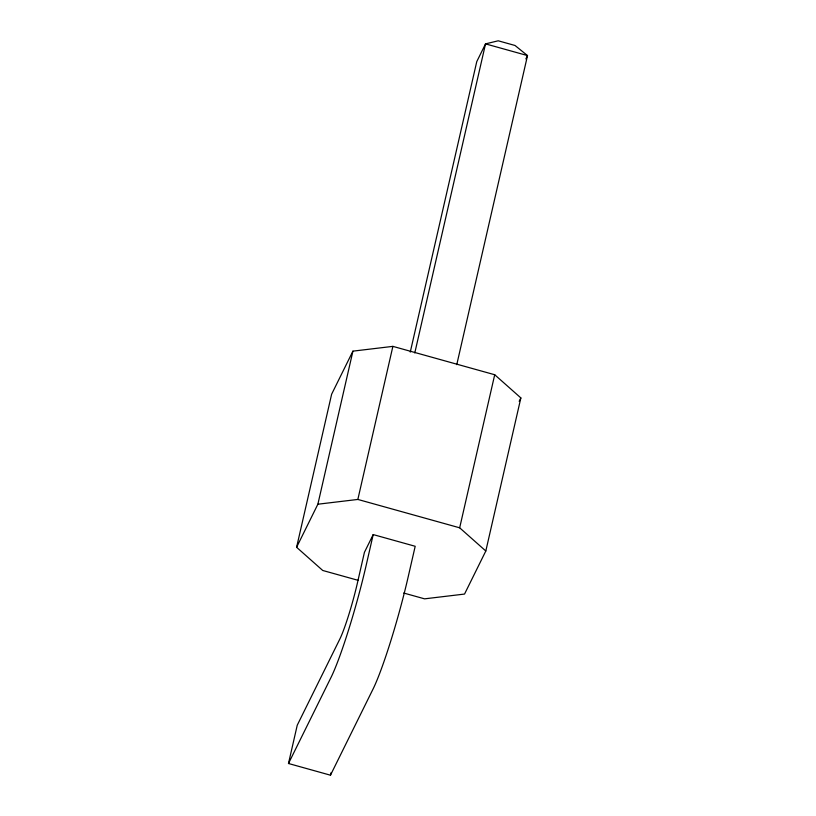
<?xml version="1.0" encoding="UTF-8"?>
<svg xmlns="http://www.w3.org/2000/svg" width="816" height="816" viewBox="0 0 816 816"><rect width="100%" height="100%" fill="white"/><g stroke="black" fill="none" stroke-linecap="round" stroke-linejoin="round"><path stroke-width="1.22" d="M358.316 580.38L322.738 570.476L296.596 547.281L331.633 394.21L352.92 351.145L392.884 346.372L494.71 374.738L520.863 397.922L485.816 551.004L464.539 594.068L424.565 598.842L403.706 593.028M296.596 547.281L317.873 504.217L352.92 351.145M288.487 763.501L297.238 725.23L339.884 638.948A43.778 4.121 -74.4 0 0 357.428 582.92L364.426 552.34L373.198 534.582L415.191 546.281L408.184 576.861A87.557 8.231 -74.4 0 1 373.116 688.918L330.47 775.2L288.487 763.501L331.123 677.219A87.557 8.231 -74.4 0 0 366.2 565.172L373.198 534.582M317.873 504.217L357.847 499.443L392.884 346.372M410.264 352.094L476.758 61.639L485.53 43.88L498.219 40.8L515.018 45.482L527.513 55.58L456.766 364.65M414.783 352.961L485.53 43.88L527.513 55.58L525.871 58.905M330.47 775.2L331.031 772.732M485.816 551.004L459.673 527.809L494.71 374.738M519.18 401.329L520.863 397.922M357.847 499.443L459.673 527.809"/></g></svg>
